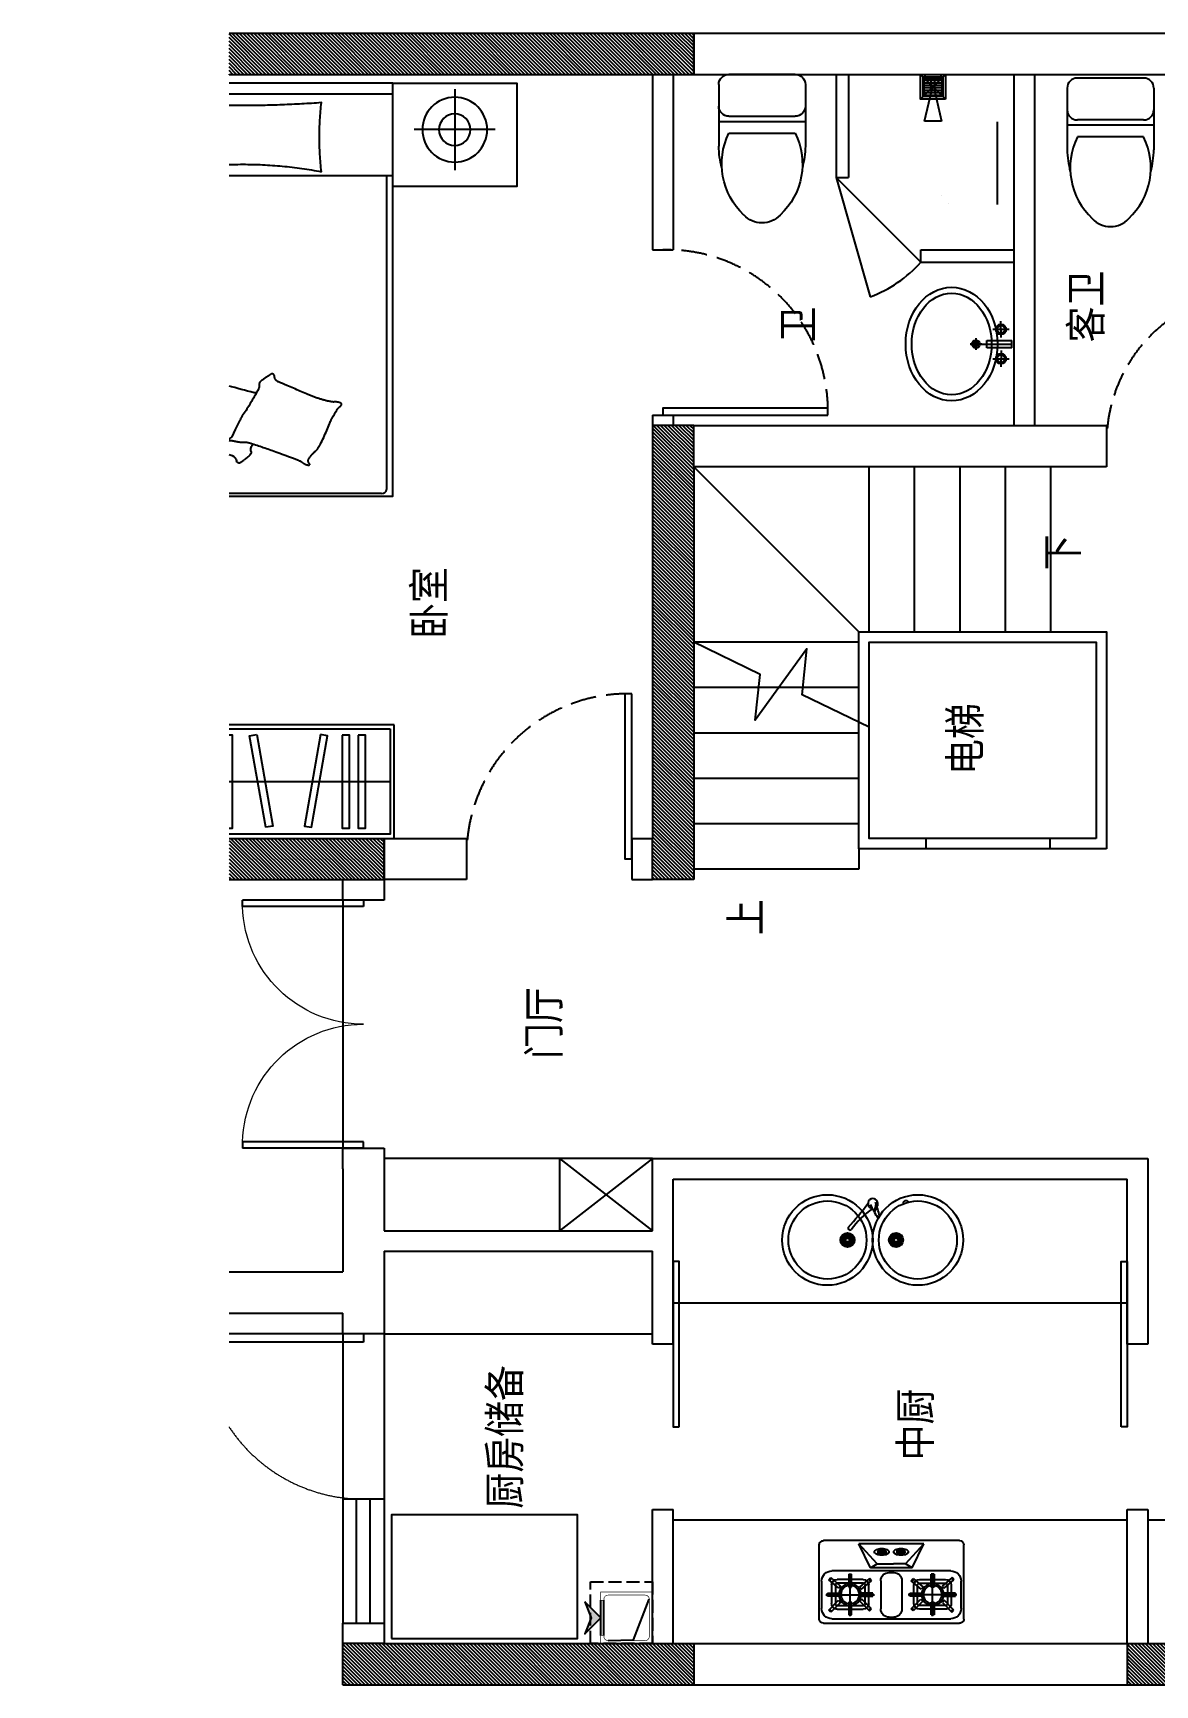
# Model space of a CAD drawing. Extents: x 468514 to 728049, y -74127 to 69080.
# Drawn here: x 506678 to 512112, y 19919 to 27919 of the extents above; entities that cross this region are included whole.
import ezdxf
from ezdxf.xclip import XClip

# ---------------------------------------------------------------- set-up
doc = ezdxf.new("R2010")
doc.units = 0
doc.header["$LTSCALE"] = 500
doc.header["$MEASUREMENT"] = 0
doc.header["$XCLIPFRAME"] = 0
doc.linetypes.add('2016_013_AOR_L23$0$PLAN B3.1$0${ Tapered Dash }', pattern=[10, 4, -1, 1.5, -1, 1.5, -1])
doc.linetypes.add('DASH', pattern=[0.35, 0.25, -0.1])
for name, color, linetype in [('Door 门', 107, 'Continuous'), ('E 立面标注尺寸', 9, 'Continuous'), ('P-Furniture 家具', 153, 'Continuous'), ('P-Make furniture 固定制作', 154, 'Continuous'), ('P-N wall 新建隔墙', 241, 'Continuous'), ('P-O wall 原始墙体', 245, 'Continuous'), ('P-Stair 楼梯（原建筑设备）', 159, 'Continuous'), ('P-Text  平面文字', 9, 'Continuous'), ('P-Ware 洁具', 153, 'Continuous'), ('P-window 窗', 107, 'Continuous')]:
    doc.layers.add(name, color=color, linetype=linetype)
doc.styles.add('PDC DIM', font='PMingLiU-ExtB.ttf', dxfattribs={"width": 0.85})
pattern_1 = [(45, (-208763.564, 5386.939), (-8.8388348, 8.8388348), [])]

# ---------------------------------------------------------------- blocks, each defined once
blk = doc.blocks.new('A$C7BB304D7')
blk.add_hatch(color=256).paths.add_polyline_path([(126.5, 77.4), (203.8, 0.2), (126.3, 31.7), (49.1, 0)])
at = {"linetype": 'DASH', "ltscale": 0.5}
for p, q in [((1.5, 330.2), (1.5, 30.2)), ((301.5, 330.2), (1.5, 330.2)), ((301.5, 30.2), (301.5, 330.2)), ((1.5, 30.2), (301.5, 30.2))]:
    blk.add_line(p, q, dxfattribs=at)
for p, q in [((41.5, 95.2), (211.5, 95.2)), ((41.5, 80.2), (211.5, 80.2))]:
    blk.add_line(p, q)
at = {"const_width": 3}
blk.add_lwpolyline([(1.5, 80.2), (1.5, 330.2), (251.5, 330.2), (251.5, 80.2), (211.5, 80.2), (211.5, 95.2), (216.5, 95.2, 0.414214), (236.5, 115.2), (236.5, 295.2, 0.414214), (216.5, 315.2), (36.5, 315.2, 0.414214), (16.5, 295.2), (16.5, 115.2, 0.414214), (36.5, 95.2), (41.5, 95.2), (41.5, 80.2)], format="xyb", close=True, dxfattribs=at)
blk.add_lwpolyline([(16.5, 115.2), (19.3, 239.2), (216.5, 315.2)])
blk.add_lwpolyline([(203.8, 2.9), (126.3, 34.4), (49.1, 2.7), (126.5, 80.2)], close=True)
blk = doc.blocks.new('$WINLIB2D$00000001')
at = {"color": 0}
for points in [[(-0.5, 0.5), (-0.5, -0.5)], [(-0.5, 0.5), (0.5, 0.5)], [(0.5, -0.5), (0.5, 0.5)], [(0.5, 0.167), (-0.5, 0.167)], [(0.5, -0.167), (-0.5, -0.167)], [(-0.5, -0.5), (0.5, -0.5)]]:
    blk.add_lwpolyline(points, dxfattribs=at)
blk = doc.blocks.new('$DorLib2D$00000002')
for p, q in [((-0.5, 0), (-0.5, 0.4875)), ((-0.475, 0.4875), (-0.5, 0.4875)), ((-0.475, 0), (-0.475, 0.4875)), ((0.475, 0), (0.475, 0.4875)), ((0.475, 0.4875), (0.5, 0.4875)), ((0.5, 0), (0.5, 0.4875)), ((-0.5, 0), (-0.475, 0)), ((0.5, 0), (0.475, 0))]:
    blk.add_line(p, q)
at = {"lineweight": 13}
for centre, start, end in [((-0.4875, 0), 0, 88.53072), ((0.4875, 0), 91.46928, 180)]:
    blk.add_arc(centre, 0.4875, start, end, dxfattribs=at)
blk = doc.blocks.new('A$C6EA43BB4')
for p, q in [((20, 400.1), (680, 400.1)), ((0, 20), (0, 380.1)), ((700, 20), (700, 380.1)), ((680, 0), (20, 0))]:
    blk.add_line(p, q)
at = {"color": 251}
for p, q in [((282, 287.5), (193.7, 385)), ((193.7, 385), (507.9, 385)), ((249.7, 268.7), (193.7, 385)), ((285, 347.4), (285, 341.6)), ((292.2, 354.7), (291.6, 353.8)), ((291.6, 353.8), (318, 353.8)), ((291.6, 353.8), (291.6, 347.4)), ((291.6, 347.4), (318, 347.4)), ((292.2, 354.7), (317.4, 354.7)), ((317.4, 354.7), (318, 353.8)), ((318, 353.8), (318, 347.4)), ((324.6, 347.4), (324.6, 341.6)), ((377.1, 347.4), (377.1, 341.6)), ((384.2, 354.7), (383.6, 353.8)), ((383.6, 353.8), (383.6, 347.4)), ((410, 353.8), (383.6, 353.8)), ((410, 347.4), (383.6, 347.4)), ((409.5, 354.7), (384.2, 354.7)), ((409.5, 354.7), (410, 353.8)), ((410, 353.8), (410, 347.4)), ((416.6, 347.4), (416.6, 341.6)), ((419.6, 287.5), (507.9, 385)), ((451.9, 268.7), (507.9, 385)), ((63, 253.7), (638.6, 253.7)), ((150.9, 34.9), (150.9, 241.6)), ((249.7, 268.7), (282, 287.5)), ((249.7, 268.7), (451.9, 268.7)), ((282, 287.5), (340.8, 287.5)), ((362.2, 245.8), (339.4, 245.8)), ((419.6, 287.5), (340.8, 287.5)), ((451.9, 268.7), (419.6, 287.5)), ((550.7, 34.9), (550.7, 241.6)), ((13, 71.6), (13, 203.7)), ((47.5, 210.1), (57, 220.9)), ((95.7, 170.1), (47.5, 210.1)), ((50.6, 207.6), (60.1, 218.3)), ((57, 220.9), (104.7, 179)), ((61.3, 185), (61.3, 95)), ((79.6, 184.8), (79.6, 94.5)), ((214.3, 212), (88.3, 212)), ((215.3, 193.8), (88.6, 193.8)), ((104.7, 179), (95.7, 170.1)), ((144.2, 237.1), (144.2, 175)), ((144.2, 237.1), (157.6, 237.1)), ((144.2, 232), (157.6, 232)), ((144.2, 175), (157.6, 175)), ((144.2, 175), (157.6, 175)), ((157.6, 175), (157.6, 237.1)), ((244.8, 216), (197.1, 174)), ((197.1, 174), (206.2, 165.1)), ((206.2, 165.1), (254.3, 205.2)), ((224.3, 94.5), (224.3, 184.8)), ((241.3, 95), (241.3, 185)), ((251.2, 202.6), (241.8, 213.4)), ((254.3, 205.2), (244.8, 216)), ((299.4, 205.8), (299.4, 69.5)), ((402.2, 205.8), (402.2, 69.5)), ((447.3, 205.2), (456.8, 216)), ((495.5, 165.1), (447.3, 205.2)), ((450.4, 202.6), (459.8, 213.4)), ((456.8, 216), (504.5, 174)), ((460.4, 95), (460.4, 185)), ((477.4, 94.5), (477.4, 184.8)), ((486.4, 193.8), (613, 193.8)), ((487.4, 212), (613.4, 212)), ((504.5, 174), (495.5, 165.1)), ((544, 175), (544, 237.1)), ((557.4, 237.1), (544, 237.1)), ((557.4, 232), (544, 232)), ((557.4, 175), (544, 175)), ((557.4, 175), (544, 175)), ((557.4, 237.1), (557.4, 175)), ((644.6, 220.9), (596.9, 179)), ((596.9, 179), (606, 170.1)), ((606, 170.1), (654.1, 210.1)), ((622, 184.8), (622, 94.5)), ((640.4, 185), (640.4, 95)), ((651, 207.6), (641.6, 218.3)), ((654.1, 210.1), (644.6, 220.9)), ((688.6, 203.7), (688.6, 71.6)), ((33.2, 138.3), (268.7, 138.3)), ((40.9, 131.7), (40.9, 146.2)), ((40.9, 146.2), (95.6, 146.2)), ((95.6, 131.7), (40.9, 131.7)), ((43.5, 131.7), (43.5, 146.2)), ((47.5, 63.5), (94.3, 111.1)), ((103.8, 100.9), (57.5, 54)), ((88.6, 85.5), (215.3, 85.5)), ((94.3, 111.1), (103.8, 100.9)), ((95.6, 131.7), (95.6, 146.2)), ((95.6, 146.2), (95.6, 132.4)), ((157.6, 102.1), (144.2, 102.1)), ((144.2, 102.1), (144.2, 40.8)), ((157.6, 40.8), (157.6, 102.1)), ((207.6, 116.9), (198, 106.7)), ((198, 106.7), (244.4, 59.8)), ((260.9, 146.2), (206.3, 146.2)), ((206.3, 146.2), (206.3, 132.4)), ((206.3, 131.7), (206.3, 146.2)), ((206.3, 131.7), (260.9, 131.7)), ((254.3, 69.4), (207.6, 116.9)), ((258.4, 131.7), (258.4, 146.2)), ((260.9, 131.7), (260.9, 146.2)), ((668.5, 138.3), (432.9, 138.3)), ((440.7, 131.7), (440.7, 146.2)), ((440.7, 146.2), (495.4, 146.2)), ((495.4, 131.7), (440.7, 131.7)), ((443.3, 131.7), (443.3, 146.2)), ((447.3, 69.4), (494, 116.9)), ((503.6, 106.7), (457.3, 59.8)), ((613, 85.5), (486.4, 85.5)), ((494, 116.9), (503.6, 106.7)), ((495.4, 131.7), (495.4, 146.2)), ((495.4, 146.2), (495.4, 132.4)), ((544, 102.1), (557.4, 102.1)), ((544, 40.8), (544, 102.1)), ((557.4, 102.1), (557.4, 40.8)), ((607.4, 111.1), (597.8, 100.9)), ((597.8, 100.9), (644.2, 54)), ((660.7, 146.2), (606, 146.2)), ((606, 146.2), (606, 132.4)), ((606, 131.7), (606, 146.2)), ((606, 131.7), (660.7, 131.7)), ((654.1, 63.5), (607.4, 111.1)), ((658.1, 131.7), (658.1, 146.2)), ((660.7, 131.7), (660.7, 146.2)), ((57.5, 54), (47.5, 63.5)), ((61.4, 58), (51.6, 67.7)), ((638.6, 21.6), (63, 21.6)), ((88.3, 68), (214.3, 68)), ((144.2, 45.9), (157.6, 45.9)), ((144.2, 40.8), (157.6, 40.8)), ((144.2, 40.8), (157.6, 40.8)), ((240.4, 63.9), (250.2, 73.5)), ((244.4, 59.8), (254.3, 69.4)), ((362.2, 29.5), (339.4, 29.5)), ((457.3, 59.8), (447.3, 69.4)), ((461.2, 63.9), (451.4, 73.5)), ((613.4, 68), (487.4, 68)), ((557.4, 45.9), (544, 45.9)), ((557.4, 40.8), (544, 40.8)), ((557.4, 40.8), (544, 40.8)), ((640.2, 58), (650, 67.7)), ((644.2, 54), (654.1, 63.5))]:
    blk.add_line(p, q, dxfattribs=at)
for centre, radius in [((151, 139), 53.8), ((151, 139), 44.8), ((550.7, 139), 53.8), ((550.7, 139), 44.8)]:
    blk.add_circle(centre, radius, dxfattribs=at)
for centre, start, end in [((20, 380.1), 90.00109, 180), ((680, 380.1), 0, 90.00109), ((20, 20), 180, 270.00036), ((680, 20), 270.00036, 0)]:
    blk.add_arc(centre, 20, start, end)
for centre, radius, start, end in [((277.2, 345.6), 8, 138.04011, 180), ((277.2, 345.6), 8, 180, 221.95989), ((289.9, 334.2), 25.1, 114.73453, 138.04011), ((289.9, 357.1), 25.1, 221.95989, 245.26547), ((298.5, 315.6), 45.6, 100.80328, 114.73453), ((298.5, 375.6), 45.6, 245.26547, 259.19672), ((304.1, 286.1), 75.6, 90, 100.80328), ((304.1, 405.2), 75.6, 259.19672, 270), ((304.1, 286.1), 75.6, 79.19672, 90), ((304.1, 405.2), 75.6, 270, 280.80328), ((309.7, 315.6), 45.6, 65.26547, 79.19672), ((309.7, 375.6), 45.6, 280.80328, 294.73453), ((318.3, 334.2), 25.1, 41.95989, 65.26547), ((318.3, 357.1), 25.1, 294.73453, 318.04011), ((331, 345.6), 8, 0, 41.95989), ((331, 345.6), 8, 318.04011, 0), ((370.6, 345.6), 8, 138.04011, 180), ((370.6, 345.6), 8, 180, 221.95989), ((383.4, 334.2), 25.1, 114.73453, 138.04011), ((383.4, 357.1), 25.1, 221.95989, 245.26547), ((391.9, 315.6), 45.6, 100.80328, 114.73453), ((391.9, 375.6), 45.6, 245.26547, 259.19672), ((397.5, 286.1), 75.6, 90, 100.80328), ((397.5, 405.2), 75.6, 259.19672, 270), ((397.5, 286.1), 75.6, 79.19672, 90), ((397.5, 405.2), 75.6, 270, 280.80328), ((403.2, 315.6), 45.6, 65.26547, 79.19672), ((403.2, 375.6), 45.6, 280.80328, 294.73453), ((411.7, 334.2), 25.1, 41.95989, 65.26547), ((411.7, 357.1), 25.1, 294.73453, 318.04011), ((424.5, 345.6), 8, 0, 41.95989), ((424.5, 345.6), 8, 318.04011, 0), ((63, 203.7), 50, 90, 180), ((339.4, 205.8), 40, 90, 180), ((362.2, 205.8), 40, 0, 90), ((638.6, 203.7), 50, 0, 90), ((88.3, 185), 27, 89.99927, 179.99891), ((88.6, 184.8), 9, 90, 180), ((214.3, 185), 27, 359.99964, 89.99927), ((215.3, 184.8), 9, 0, 90), ((487.4, 185), 27, 90.00073, 180.00036), ((486.4, 184.8), 9, 90, 180), ((613, 184.8), 9, 0, 90), ((613.4, 185), 27, 0.00109, 90.00073), ((88.3, 95), 27, 179.99891, 270), ((88.6, 94.5), 9, 180, 270), ((214.3, 95), 27, 270, 359.99964), ((215.3, 94.5), 9, 270, 0), ((487.4, 95), 27, 180.00036, 270), ((486.4, 94.5), 9, 180, 270), ((613, 94.5), 9, 270, 0), ((613.4, 95), 27, 270, 0.00109), ((63, 71.6), 50, 180, 270), ((339.4, 69.5), 40, 180, 270), ((362.2, 69.5), 40, 270, 0), ((638.6, 71.6), 50, 270, 0)]:
    blk.add_arc(centre, radius, start, end, dxfattribs=at)
at = {"color": 251, "extrusion": (0, 0, -1)}
for centre, start_param, end_param in [((304.8, 347.4), 2.303424, 7.121354), ((304.8, 341.6), 3.141593, 6.283185)]:
    blk.add_ellipse(centre, major_axis=(-19.8, 0), ratio=0.284502, start_param=start_param, end_param=end_param, dxfattribs=at)
at = {"color": 251}
for centre, start_param, end_param in [((396.8, 347.4), 2.303424, 7.121354), ((396.8, 341.6), 3.141593, 6.283185)]:
    blk.add_ellipse(centre, major_axis=(19.8, 0), ratio=0.284502, start_param=start_param, end_param=end_param, dxfattribs=at)
blk = doc.blocks.new('chuangf')
at = {"layer": 'P-Furniture 家具', "color": 8}
for p, q in [((1375.4, 322.4), (1375.4, -70.4)), ((3141.3, -1616.8), (3141.3, 298.6)), ((1179, 126), (1571.7, 126)), ((2699.6, -95.3), (1675.4, -95.3)), ((1706.4, -95.3), (1706.4, -1616.8)), ((1730.4, -1636.8), (3117.3, -1636.8))]:
    blk.add_line(p, q, dxfattribs=at)
at = {"layer": 'P-Furniture 家具'}
blk.add_line((1675.4, 298.6), (3175.4, 298.6), dxfattribs=at)
for points in [[(1675.4, 351), (1075.4, 351), (1075.4, -149), (1675.4, -149)], [(3175.4, 351), (3175.4, -1649), (1675.4, -1649), (1675.4, 351)]]:
    blk.add_lwpolyline(points, close=True, dxfattribs=at)
at = {"layer": 'P-Furniture 家具', "color": 8}
for points in [[(2021.3, -77.5, 0.058596), (2021.3, 256.7, 0.037148), (2781.7, 256.7, 0.052163), (2781.7, -77.5, 0.093766)], [(1947.1, -1232.4, 0.101392), (1929.2, -1213.3, -0.223768), (1923.5, -1202.9, -0.25558), (1926.2, -1199, -0.081563), (1940.8, -1194, -0.071805), (1957.2, -1192.8, 0.069985), (1974, -1191.7, 0.03546), (2030, -1177.7, 0.029432), (2094.3, -1153.7, 0.001554), (2125.1, -1140.2, -0.00152), (2156.7, -1126.5, -0.004735), (2189.3, -1112.6, 0.00382), (2229.9, -1095.5, 0.296001), (2248.5, -1068.4, -0.649774), (2268.3, -1059.9, -0.02319), (2273, -1063.3, 0.0288), (2276.7, -1066, 0.005727), (2283.5, -1070.2, -0.004358), (2292.3, -1075.7, -0.027528), (2309.8, -1088.1, -0.046214), (2318.9, -1096.7, -0.194121), (2322.8, -1109.9, 0.133719), (2325.7, -1129, 0.011505), (2343.5, -1162.8, 0.008882), (2368.8, -1205.9, 0.012426), (2404.5, -1260.6, -0.033612), (2416.6, -1281.3), (2438.7, -1326.3), (2455.8, -1361.1, 0.224341), (2469.7, -1371.7, -0.722772), (2469.9, -1378.8, -0.103513), (2466.3, -1379.2, 0.053465), (2459.4, -1379.4, 0.030109), (2437.2, -1383.1, -0.031436), (2416, -1386.7, -0.05324), (2401.5, -1387, 0.05518), (2387.5, -1387.4, 0.056271), (2363.2, -1392.6, 0.0108), (2242.5, -1433.8, 0.00456), (2161, -1464, 0.01125), (2128.4, -1477.1, 0.069394), (2111.2, -1487.2, -0.079756), (2096, -1495.7, -0.106399), (2082.1, -1498.2, -0.328642), (2078.1, -1495.8, -0.299547), (2079.9, -1490.4, 0.189917), (2084.5, -1483.1, 0.033518), (2084.8, -1474.8, 0.075627), (2084, -1471.2, 0.053489), (2080.6, -1465.1, 0.017838), (2067.4, -1448.3, 0.038394), (2049.2, -1430, -0.059529), (2038, -1417.8, -0.035943), (2026, -1397.6, -0.011245), (1995, -1330.2, -0.006203), (1982.3, -1299.3, 0.010783), (1974.8, -1281.6, 0.019485), (1969.5, -1271.2, 0.005062)]]:
    blk.add_lwpolyline(points, format="xyb", close=True, dxfattribs=at)
for radius in [157, 76.4]:
    blk.add_circle((1375.4, 126), radius, dxfattribs=at)
for centre, radius, start, end in [((1783.8, -1542.4), 1712.5, 38.28696, 57.67208), ((2499.1, -940.3), 868.5, 42.31328, 76.65159), ((3166.8, -421.9), 71, 111.06587, 236.83428)]:
    blk.add_arc(centre, radius, start, end, dxfattribs=at)
for centre, major_axis, ratio, start_param, end_param in [((1484.8, 1263.1), (-3019.2, 0), 0.833333, 1.860669, 1.903868), ((873, 2736.7), (-4890.5, 0), 0.833333, 1.903868, 1.922108), ((2279.4, -461), (803.6, 0), 0.833333, -1.219485, -1.174486), ((2560.3, -1020.3), (-76, 0), 0.833333, 1.967107, 2.244238), ((2643.7, -1107.4), (-57.7, 0), 0.833333, -1.215705, -0.897354), ((2635.4, -1088.7), (33.8, 0), 0.833333, 1.501884, 1.925887), ((2647.5, -1084.4), (-14.7, 0), 0.833333, -0.047623, 0.25431), ((2706.8, -1086.7), (-74, 0), 0.833333, -0.181643, -0.047623), ((2669.9, -1079.5), (-37.8, 0), 0.833333, 0.25431, 0.468061), ((2647.4, -1077.6), (13.6, 0), 0.833333, 2.209223, 2.959949), ((2937.7, -966.7), (337.9, 0), 0.833333, 3.609654, 3.680998), ((2637.4, -1064.2), (4.26, 0), 0.833333, 0.231794, 1.501884), ((2635.7, -1064.5), (6.04, 0), 0.833333, -0.932369, 0.231794), ((2807.6, -1031.6), (186.2, 0), 0.833333, 3.680998, 3.834497), ((2315.8, -1058.6), (-111.9, 0), 0.833333, 1.758186, 1.860669), ((2604.5, -1172.2), (77.8, 0), 0.833333, 0.455068, 0.692904), ((2504.9, -1212.8), (188.7, 0), 0.833333, 0.31136, 0.455068), ((854, -1655.5), (-1922.9, 0), 0.833333, 3.407974, 3.452952), ((1182.7, -1580.8), (1582.2, 0), 0.833333, 0.241571, 0.266382), ((5118.3, -538.7), (-2407.5, -701), 0.471108, 0.022718, 0.08572), ((2815.2, -1311.7), (-72.5, 0), 0.833333, 0.382878, 0.787064), ((2752.7, -1364), (-16.1, 0), 0.833333, 3.048091, 3.928657), ((1443.1, -1662.1), (-965.2, 0), 0.833333, 3.456107, 3.479223), ((2383.2, -1436.4), (-21.7, 0), 0.833333, -0.217207, 0.549738), ((2319.1, -1424.6), (44, 0), 0.833333, -0.217207, 0.314514), ((3610.1, -3735.3), (-2973.3, 0), 0.833333, -1.186496, -1.171214), ((1769.7, 57.1), (-1935.6, 0), 0.833333, 1.955096, 1.974037), ((230.6, 3063.4), (-5857.8, 0), 0.833333, 1.974037, 1.980117), ((4792.6, -5699.7), (-5604.8, 0), 0.833333, -1.167692, -1.161476), ((2828.8, -1862.3), (598.7, 0), 0.833333, 1.856206, 1.973901), ((2776.4, -1713.6), (412.8, 0), 0.833333, 1.714425, 1.856206), ((2726, -1423.1), (-60.5, 0), 0.833333, 4.576533, 4.856018), ((2742, -1325.7), (-57.5, 0), 0.833333, 1.43494, 1.721669), ((2743.3, -1332.8), (48.9, 0), 0.833333, -1.419924, -1.094394), ((2763.1, -1364.8), (-5.57, 0), 0.833333, 2.047199, 3.048091), ((2428.1, -1413.5), (74.3, 0), 0.833333, 3.691331, 3.876056), ((2528, -1338.3), (-208.9, 0), 0.833333, 0.734464, 0.844548), ((2810.3, -1073.4), (634.1, 0), 0.833333, 3.98614, 4.003573), ((2158.6, -1706.8), (-367.2, 0), 0.833333, 3.980666, 4.003573), ((2374.9, -1506.1), (43.4, 0), 0.833333, 0.723905, 0.839074), ((2457.6, -1445.2), (66.9, 0), 0.833333, 3.865498, 3.958241), ((2420.1, -1478.4), (12.2, 0), 0.833333, 3.958241, 6.263107), ((2466.8, -1479.2), (34.4, 0), 0.833333, 1.970378, 3.121515)]:
    blk.add_ellipse(centre, major_axis=major_axis, ratio=ratio, start_param=start_param, end_param=end_param, dxfattribs=at)
at = {"layer": 'P-Furniture 家具', "color": 8, "extrusion": (0, 0, -1)}
for centre, start_param, end_param in [((1730.4, -1616.8), -1.570796, 0), ((3117.3, -1616.8), 3.141593, 4.712389)]:
    blk.add_ellipse(centre, major_axis=(-24, 0), ratio=0.833333, start_param=start_param, end_param=end_param, dxfattribs=at)
blk = doc.blocks.new('A$C437E590E')
at = {"color": 8, "linetype": 'ByBlock'}
for p, q in [((202.4, 421.9), (202.4, 501.2)), ((274.8, 313.2), (274.7, 509.9)), ((347.1, 421.9), (347.1, 501.2)), ((243.4, 461.6), (164, 461.5)), ((306.1, 461.6), (385.5, 461.5)), ((246.9, 339.9), (303.1, 339.9)), ((275, 368.1), (275, 311.8))]:
    blk.add_line(p, q, dxfattribs=at)
at = {"linetype": 'ByBlock'}
for p, q in [((256.9, 392.6), (256.9, 514.1)), ((292.6, 514.1), (256.9, 514.1)), ((292.6, 514.1), (292.6, 392.6)), ((292.6, 392.6), (256.9, 392.6))]:
    blk.add_line(p, q, dxfattribs=at)
for centre, radius in [((203.7, 461.5), 25), ((345.8, 461.5), 25), ((203.7, 461.5), 17.9), ((345.8, 461.5), 17.9)]:
    blk.add_circle(centre, radius, dxfattribs=at)
at = {"color": 8, "linetype": 'ByBlock'}
for radius in [19.5, 11.9]:
    blk.add_circle((275, 339.9), radius, dxfattribs=at)
at = {"linetype": 'ByBlock'}
blk.add_ellipse((275, 222.4), major_axis=(-275, 0), ratio=0.809091, dxfattribs=at)
at = {"color": 8, "linetype": 'ByBlock'}
blk.add_ellipse((275, 222.4), major_axis=(-246, 0), ratio=0.786583, dxfattribs=at)
blk = doc.blocks.new('asdfsdafa3')
for p, q in [((201553.7, -49577.2), (201553.7, -49256.2)), ((201603.3, -49206.7), (201707.3, -49206.7)), ((201707.3, -49206.7), (201901.1, -49206.7)), ((201756.8, -49256.2), (201756.8, -49577.2)), ((201781.6, -49206.7), (201781.6, -49626.7)), ((201839, -49256.2), (201839, -49577.2)), ((201603.3, -49626.7), (201707.3, -49626.7)), ((201707.3, -49626.7), (201901.1, -49626.7))]:
    blk.add_line(p, q)
for centre, radius, start, end in [((201603.3, -49256.2), 49.5, 90, 180), ((201707.3, -49256.2), 49.5, 0, 90), ((201988.1, -49558.2), 336.8, 42.83063, 116.27775), ((201885.5, -49706.4), 499.9, 75.87951, 88.2029), ((202157.1, -49415.6), 116.3, 359.45023, 47.91264), ((202157.1, -49417.8), 116.3, 312.08736, 0.54977), ((201988.1, -49275.2), 336.8, 243.72225, 317.16937), ((201603.3, -49577.2), 49.5, 180, 270), ((201707.3, -49577.2), 49.5, 270, 0), ((201885.5, -49127.1), 499.9, 271.7971, 284.12049)]:
    blk.add_arc(centre, radius, start, end)
blk = doc.blocks.new('fffg')
blk.add_lwpolyline([(143.1, 669.9), (109, 669.9), (109, -130.1), (143.1, -130.1)], close=True)
at = {"color": 8, "linetype": 'DASH'}
blk.add_arc((123.2, -110.2), 780.4, 88.54208, 181.45792, dxfattribs=at)
blk = doc.blocks.new('A$C17F62748')
at = {"linetype": 'ByBlock'}
for p, q in [((60, 49.6), (19, 226.7)), ((19, 226.7), (101, 226.7)), ((101, 226.7), (60, 49.6)), ((120, 0), (0, 120)), ((0, 0), (120, 120)), ((18, 102), (102, 102)), ((18, 90), (102, 90)), ((18, 78), (102, 78)), ((18, 66), (102, 66)), ((18, 54), (102, 54)), ((18, 42), (102, 42)), ((18, 30), (102, 30)), ((99.4, 27.6), (20.6, 27.6)), ((20.6, 27.6), (20.6, 0)), ((51.2, 58.9), (51.2, 27.6)), ((68.8, 58.9), (68.8, 27.6)), ((99.4, 0), (99.4, 27.6))]:
    blk.add_line(p, q, dxfattribs=at)
for points in [[(0, 120), (120, 120), (120, 0), (0, 0)], [(12, 108), (108, 108), (108, 12), (12, 12)], [(18, 102), (102, 102), (102, 18), (18, 18)]]:
    blk.add_lwpolyline(points, close=True, dxfattribs=at)
blk = doc.blocks.new('$DorLib2D$00000001')
for p, q in [((0.45, 0.975), (0.5, 0.975)), ((0.45, 0), (0.45, 0.975)), ((0.5, 0), (0.5, 0.975)), ((0.5, 0), (0.45, 0))]:
    blk.add_line(p, q)
at = {"lineweight": 13}
blk.add_arc((0.475, 0), 0.975, 91.4693, 180, dxfattribs=at)
blk = doc.blocks.new('A$C0AB02AF0')
at = {"layer": 'P-O wall 原始墙体'}
h = blk.add_hatch(dxfattribs=at)
h.set_pattern_fill('ANSI31', color=256, scale=100, style=0)
h.set_pattern_definition(pattern_1)
h.paths.add_polyline_path([(6252.1, 11766.5), (6252.1, 11896.3), (6652.1, 11896.3), (6652.1, 12096.3), (6052.1, 12096.3), (6052.1, 10596.3), (6052.1, 10396.3), (6252.1, 10396.3)])
h = blk.add_hatch(dxfattribs=at)
h.set_pattern_fill('ANSI31', color=256, scale=100, style=0)
h.set_pattern_definition(pattern_1)
h.paths.add_polyline_path([(10152.1, 12096.3), (9952.1, 12096.3), (9952.1, 11896.3), (9952.1, 9096.3), (9952.1, 8896.3), (10152.1, 8896.3)])
h = blk.add_hatch(dxfattribs=at)
h.set_pattern_fill('ANSI31', color=256, scale=100, style=0)
h.set_pattern_definition(pattern_1)
h.paths.add_polyline_path([(2352.1, 10396.3), (2352.1, 10596.3), (2152.1, 10596.3), (2152.1, 8896.3), (2352.1, 8896.3)])
h = blk.add_hatch(dxfattribs=at)
h.set_pattern_fill('ANSI31', color=256, scale=100, style=0)
h.set_pattern_definition(pattern_1)
h.paths.add_polyline_path([(8252.1, 9096.3), (8152.1, 9096.3), (6252.1, 9096.3), (6152.1, 9096.3), (6052.1, 9096.3), (6052.1, 8896.3), (8052.1, 8896.3), (8252.1, 8896.3)])
h = blk.add_hatch(dxfattribs=at)
h.set_pattern_fill('ANSI31', color=256, scale=100, style=0)
h.set_pattern_definition(pattern_1)
h.paths.add_polyline_path([(2152.1, 5896.3), (2352.1, 5896.3), (2352.1, 6796.3), (2152.1, 6796.3)])
at = {"layer": 'Door 门'}
for p, q in [((3852.1, 10596.3), (3052.1, 10596.3)), ((5952.1, 10596.3), (4752.1, 10596.3)), ((3852.1, 10396.3), (3052.1, 10396.3))]:
    blk.add_line(p, q, dxfattribs=at)
for points in [[(3402.1, 8966.3), (4202.1, 8966.3), (4202.1, 8996.3), (3402.1, 8996.3)], [(3402.1, 6826.3), (4202.1, 6826.3), (4202.1, 6796.3), (3402.1, 6796.3)]]:
    blk.add_lwpolyline(points, close=True, dxfattribs=at)
at = {"layer": 'P-Furniture 家具', "linetype": 'ByBlock'}
for p, q in [((3852.1, 10396.3), (3852.1, 9096.3)), ((4702.1, 9096.3), (4702.1, 10396.3)), ((4702.1, 9546.3), (4352.1, 9546.3)), ((4702.1, 9546.3), (4352.1, 9096.3)), ((4702.1, 9096.3), (4352.1, 9546.3)), ((2952.1, 8996.3), (2952.1, 6796.3)), ((4002.1, 8996.3), (4002.1, 6796.3)), ((9452.1, 8206.3), (8874.8, 8040.9)), ((9042.1, 7796.3), (9452.1, 8206.3)), ((9952.1, 8206.3), (9452.1, 8206.3)), ((9452.1, 8206.3), (9452.1, 8146.3)), ((9952.1, 8146.3), (9452.1, 8146.3)), ((9042.1, 7796.3), (9042.1, 7346.3)), ((9042.1, 7796.3), (9102.1, 7796.3)), ((9102.1, 7796.3), (9102.1, 7346.3)), ((2952.1, 6696.3), (2952.1, 2396.3))]:
    blk.add_line(p, q, dxfattribs=at)
at = {"layer": 'P-Furniture 家具'}
for p, q in [((4297.9, 8154.2), (4278.9, 8160.4)), ((4299.3, 8156.9), (4283.1, 8168.6)), ((4301.4, 8159), (4289.6, 8175.1)), ((4304, 8160.3), (4297.8, 8179.3)), ((4306.9, 8160.8), (4306.9, 8180.8)), ((4309.8, 8160.3), (4316, 8179.3)), ((4312.5, 8159), (4324.2, 8175.1)), ((4314.6, 8156.9), (4330.8, 8168.6)), ((4315.9, 8154.2), (4334.9, 8160.4)), ((4297.5, 8151.3), (4277.5, 8151.3)), ((4297.9, 8148.4), (4278.9, 8142.2)), ((4299.3, 8145.8), (4283.1, 8134)), ((4301.4, 8143.7), (4289.6, 8127.5)), ((4304, 8142.3), (4297.8, 8123.3)), ((4306.9, 8141.9), (4306.9, 8121.9)), ((4309.8, 8142.3), (4316, 8123.3)), ((4312.5, 8143.7), (4324.2, 8127.5)), ((4314.6, 8145.8), (4330.8, 8134)), ((4315.9, 8148.4), (4334.9, 8142.2)), ((4316.4, 8151.3), (4336.4, 8151.3)), ((4297.9, 7919), (4278.9, 7925.2)), ((4299.3, 7921.7), (4283.1, 7933.4)), ((4301.4, 7923.8), (4289.6, 7939.9)), ((4304, 7925.1), (4297.8, 7944.1)), ((4306.9, 7925.6), (4306.9, 7945.6)), ((4309.8, 7925.1), (4316, 7944.1)), ((4312.5, 7923.8), (4324.2, 7939.9)), ((4314.6, 7921.7), (4330.8, 7933.4)), ((4315.9, 7919), (4334.9, 7925.2)), ((4297.5, 7916.1), (4277.5, 7916.1)), ((4297.9, 7913.2), (4278.9, 7907)), ((4299.3, 7910.5), (4283.1, 7898.8)), ((4301.4, 7908.5), (4289.6, 7892.3)), ((4304, 7907.1), (4297.8, 7888.1)), ((4306.9, 7906.6), (4306.9, 7886.6)), ((4309.8, 7907.1), (4316, 7888.1)), ((4312.5, 7908.5), (4324.2, 7892.3)), ((4314.6, 7910.5), (4330.8, 7898.8)), ((4315.9, 7913.2), (4334.9, 7907)), ((4316.4, 7916.1), (4336.4, 7916.1))]:
    blk.add_line(p, q, dxfattribs=at)
at = {"layer": 'P-Furniture 家具', "color": 8, "linetype": '2016_013_AOR_L23$0$PLAN B3.1$0${ Tapered Dash }'}
blk.add_line((9721.8, 7426.3), (9321.8, 7426.3), dxfattribs=at)
at = {"layer": 'P-Furniture 家具', "linetype": 'ByBlock'}
blk.add_lwpolyline([(2376.6, 10359.5), (2376.6, 9459.5), (2976.6, 9459.5), (2976.6, 10359.5)], close=True, dxfattribs=at)
at = {"layer": 'P-Furniture 家具', "color": 8, "linetype": '2016_013_AOR_L23$0$PLAN B3.1$0${ Tapered Dash }', "const_width": 0.03}
blk.add_lwpolyline([(9321.8, 7346.3), (9721.8, 7346.3), (9721.8, 7646.3, 0.414214), (9671.8, 7696.3), (9371.8, 7696.3, 0.414214), (9321.8, 7646.3)], format="xyb", close=True, dxfattribs=at)
at = {"layer": 'P-Furniture 家具'}
for centre, radius in [((4306.9, 8248.6), 219.2), ((4306.9, 8248.6), 189.2), ((4306.9, 8151.3), 34.5), ((4306.9, 8151.3), 29.5), ((4306.9, 8151.3), 9.46), ((4306.9, 7810.3), 219.2), ((4306.9, 7810.3), 189.2), ((4306.9, 7916.1), 34.5), ((4306.9, 7916.1), 29.5), ((4306.9, 7916.1), 9.46)]:
    blk.add_circle(centre, radius, dxfattribs=at)
for centre, radius, start, end in [((4365.3, 8139.1), 10.1, 73.65875, 209.57879), ((4063.3, 7737.2), 493.5, 36.52232, 53.54452), ((5062.1, 8871.4), 1001.9, 226.16444, 234.87883), ((4421.7, 8000.8), 5.72, 127.89533, 277.35045), ((4635.3, 7704.1), 371.3, 114.85966, 125.79078), ((4265.7, 8624), 648.1, 283.99038, 290.23193), ((4425.2, 7954.6), 61.8, 82.26104, 90), ((4471.6, 8069.4), 58.2, 237.69304, 275.79763), ((4482.1, 8070.8), 57.6, 233.42782, 270.53804), ((4483.6, 8028), 24, 232.90706, 173.41378), ((4483.6, 7868.6), 13.7, 292.18989, 108.71022)]:
    blk.add_arc(centre, radius, start, end, dxfattribs=at)
at = {"layer": 'P-Furniture 家具', "linetype": 'ByBlock'}
blk.add_arc((9452.1, 8256.3), 616.2, 200.45704, 228.28924, dxfattribs=at)
at = {"layer": 'P-Make furniture 固定制作', "color": 8}
blk.add_line((6527.1, 11876.3), (6527.1, 10366.3), dxfattribs=at)
at = {"layer": 'P-Make furniture 固定制作'}
for p, q in [((6802.1, 10346.3), (6802.1, 11896.3)), ((6252.1, 10346.3), (6802.1, 10346.3))]:
    blk.add_line(p, q, dxfattribs=at)
at = {"layer": 'P-Make furniture 固定制作', "color": 8}
for points in [[(6782.1, 10366.3), (6272.1, 10366.3), (6272.1, 11876.3), (6782.1, 11876.3)], [(6752.1, 11164.5), (6302.1, 11164.5), (6302.1, 11129.5), (6752.1, 11129.5)], [(6754.7, 11013), (6311.6, 10934.8), (6305.5, 10969.3), (6748.7, 11047.4)], [(6754.7, 10703.7), (6311.6, 10781.9), (6305.5, 10747.4), (6748.7, 10669.3)], [(6752.1, 10598.6), (6302.1, 10598.6), (6302.1, 10563.6), (6752.1, 10563.6)], [(6752.1, 10520.7), (6302.1, 10520.7), (6302.1, 10485.7), (6752.1, 10485.7)]]:
    blk.add_lwpolyline(points, close=True, dxfattribs=at)
at = {"layer": 'P-N wall 新建隔墙'}
for p, q in [((4252.1, 10396.3), (4252.1, 9096.3)), ((4352.1, 10396.3), (4352.1, 9096.3)), ((6252.1, 9196.3), (6052.1, 9196.3)), ((6052.1, 9196.3), (6052.1, 9096.3)), ((6252.1, 9196.3), (6252.1, 9096.3)), ((2352.1, 9096.3), (3002.1, 9096.3)), ((3002.1, 9096.3), (3002.1, 8996.3)), ((3802.1, 9096.3), (4252.1, 9096.3)), ((3802.1, 8996.3), (3802.1, 9096.3)), ((4352.1, 9096.3), (4702.1, 9096.3)), ((4702.1, 9096.3), (4702.1, 6696.3)), ((8302.1, 9096.3), (8252.1, 9096.3)), ((8302.1, 9096.3), (8302.1, 8996.3)), ((9102.1, 9096.3), (9102.1, 8996.3)), ((9952.1, 9096.3), (9102.1, 9096.3)), ((2352.1, 8996.3), (3002.1, 8996.3)), ((3802.1, 8996.3), (4602.1, 8996.3)), ((4602.1, 8996.3), (4602.1, 6796.3)), ((8302.1, 8996.3), (8252.1, 8996.3)), ((9952.1, 8996.3), (9102.1, 8996.3)), ((9952.1, 7346.3), (8252.1, 7346.3)), ((9952.1, 7246.3), (8252.1, 7246.3)), ((2352.1, 6796.3), (3002.1, 6796.3)), ((3002.1, 6796.3), (3002.1, 6696.3)), ((3802.1, 6696.3), (3802.1, 6796.3)), ((3802.1, 6796.3), (4602.1, 6796.3)), ((3002.1, 6696.3), (2352.1, 6696.3)), ((4702.1, 6696.3), (3802.1, 6696.3))]:
    blk.add_line(p, q, dxfattribs=at)
at = {"layer": 'P-O wall 原始墙体'}
for p, q in [((3952.1, 12096.3), (3952.1, 10596.3)), ((6052.1, 12096.3), (6052.1, 10596.3)), ((10152.1, 12096.3), (10152.1, 8896.3)), ((4152.1, 11896.3), (4152.1, 10596.3)), ((6252.1, 11896.3), (6252.1, 10396.3)), ((9952.1, 11896.3), (9952.1, 9096.3)), ((2152.1, 10596.3), (2152.1, 8096.3)), ((2152.1, 10596.3), (2452.1, 10596.3)), ((2352.1, 10396.3), (2352.1, 10596.3)), ((2452.1, 10596.3), (2452.1, 10396.3)), ((3852.1, 10396.3), (3852.1, 10596.3)), ((3852.1, 10596.3), (3952.1, 10596.3)), ((4652.1, 10596.3), (4152.1, 10596.3)), ((4652.1, 10596.3), (4752.1, 10596.3)), ((4752.1, 10596.3), (4752.1, 10396.3)), ((5952.1, 10396.3), (5952.1, 10596.3)), ((5952.1, 10596.3), (6052.1, 10596.3)), ((6052.1, 10596.3), (6052.1, 10396.3)), ((2352.1, 10396.3), (2352.1, 8896.3)), ((2452.1, 10396.3), (2352.1, 10396.3)), ((4252.1, 10396.3), (3852.1, 10396.3)), ((4752.1, 10396.3), (4352.1, 10396.3)), ((6252.1, 10396.3), (5952.1, 10396.3)), ((6052.1, 9996.3), (6052.1, 10396.3)), ((6052.1, 10396.3), (6252.1, 10396.3)), ((6252.1, 10396.3), (6252.1, 9996.3)), ((6252.1, 9996.3), (6052.1, 9996.3)), ((6052.1, 8896.3), (6052.1, 9096.3)), ((6052.1, 9096.3), (6252.1, 9096.3)), ((8252.1, 9096.3), (6252.1, 9096.3)), ((8252.1, 8896.3), (8252.1, 9096.3)), ((9952.1, 9096.3), (9952.1, 8896.3)), ((2352.1, 8896.3), (2152.1, 8896.3)), ((2352.1, 8896.3), (2352.1, 3096.3)), ((8052.1, 8896.3), (6052.1, 8896.3)), ((8052.1, 6896.3), (8052.1, 8896.3)), ((8052.1, 8896.3), (8252.1, 8896.3)), ((8252.1, 8896.3), (8252.1, 6896.3)), ((9952.1, 8896.3), (9952.1, 6496.3)), ((9952.1, 8896.3), (10152.1, 8896.3)), ((10152.1, 8896.3), (9952.1, 8896.3)), ((10152.1, 8896.3), (10152.1, 6396.3)), ((2152.1, 8096.3), (2152.1, 3096.3)), ((8252.1, 6896.3), (8052.1, 6896.3)), ((2352.1, 6796.3), (2152.1, 6796.3))]:
    blk.add_line(p, q, dxfattribs=at)
at = {"layer": 'P-Stair 楼梯（原建筑设备）'}
for p, q in [((6102.1, 8096.3), (6102.1, 8896.3)), ((6322.1, 8096.3), (6322.1, 8896.3)), ((6542.1, 8096.3), (6542.1, 8896.3)), ((6762.1, 8096.3), (6762.1, 8896.3)), ((6982.1, 8096.3), (6982.1, 8896.3)), ((7202.1, 8096.3), (7202.1, 8896.3)), ((7252.1, 8096.3), (8052.1, 8896.3)), ((6202.1, 8096.3), (6102.1, 8096.3)), ((7252.1, 8046.3), (8052.1, 8046.3)), ((6252.1, 7771.3), (6202.1, 7771.3)), ((7252.1, 7826.3), (8052.1, 7826.3)), ((7252.1, 7606.3), (8052.1, 7606.3)), ((7252.1, 7386.3), (8052.1, 7386.3)), ((6252.1, 7171.3), (6202.1, 7171.3)), ((7252.1, 7166.3), (8052.1, 7166.3))]:
    blk.add_line(p, q, dxfattribs=at)
blk.add_lwpolyline([(6790.2, 8046.3), (6947.7, 8371.5), (7170, 8348.7), (6824.4, 8598.5), (7045.9, 8573.9), (7203.4, 8899.1)], dxfattribs=at)
for points in [[(6102.1, 8471.3, 0, 0, 0), (6567.3, 8471.3, 80, 0, 0), (6867.3, 8471.3, 0, 0, 0)], [(7627.1, 7166.3, 0, 0, 0), (7627.1, 7166.3, 0, 0, 0), (7627.1, 8471.3, 0, 0, 0), (7337.3, 8471.3, 80, 0, 0), (7037.3, 8471.3, 0, 0, 0)]]:
    blk.add_lwpolyline(points, format="xyseb", dxfattribs=at)
for points in [[(6202.1, 6896.3), (6202.1, 8096.3), (7252.1, 8096.3), (7252.1, 6896.3)], [(6252.1, 6946.3), (6252.1, 8046.3), (7202.1, 8046.3), (7202.1, 6946.3), (6252.1, 6946.3)]]:
    blk.add_lwpolyline(points, close=True, dxfattribs=at)
at = {"layer": 'Door 门', "xscale": 800, "yscale": 800, "zscale": -800}
blk.add_blockref('$DorLib2D$00000001', (3452.1, 10496.3), dxfattribs=at)
at = {"layer": 'Door 门', "extrusion": (0, 0, -1), "xscale": 1200, "yscale": 1200, "zscale": -1200}
blk.add_blockref('$DorLib2D$00000002', (-5352.1, 10496.3), dxfattribs=at)
at = {"layer": 'Door 门'}
for p, rotation in [((6282.2, 9339.4), 270), ((8445.2, 8916.2), 180)]:
    blk.add_blockref('fffg', p, dxfattribs=dict(at, rotation=rotation))
at = {"layer": 'Door 门', "xscale": 0.9375, "yscale": 0.9375, "zscale": 0.9375, "rotation": 269.9999999999999}
blk.add_blockref('fffg', (8274.1, 6280.4), dxfattribs=at)
at = {"layer": 'P-Furniture 家具', "xscale": -1}
for name, p, rotation in [('chuangf', (9558.2, 8678.2), 270.0000000000104), ('A$C6EA43BB4', (2450.9, 7588.1), 270)]:
    blk.add_blockref(name, p, dxfattribs=dict(at, rotation=rotation))
at = {"layer": 'P-Furniture 家具', "linetype": 'ByBlock', "xscale": -1}
blk.add_blockref('asdfsdafa3', (211505.8, 57981.9), dxfattribs=at)
at = {"layer": 'P-Furniture 家具', "linetype": 'ByBlock', "rotation": 180.0000000032198}
blk.add_blockref('asdfsdafa3', (211488.1, -42539.3), dxfattribs=at)
at = {"layer": 'P-N wall 新建隔墙', "extrusion": (0, 0, -1), "zscale": -1, "rotation": 180}
blk.add_blockref('A$C7BB304D7', (-2350.6, 9426.5), dxfattribs=at)
at = {"layer": 'P-Ware 洁具', "color": 1, "linetype": 'ByBlock', "rotation": 179.9999999999999}
blk.add_blockref('A$C437E590E', (8920.8, 7869.4), dxfattribs=at)
at = {"layer": 'P-Ware 洁具', "linetype": 'ByBlock', "rotation": 90.00000000000001}
blk.add_blockref('A$C17F62748', (9952.1, 7677.2), dxfattribs=at)
at = {"layer": 'P-window 窗', "xscale": 600, "yscale": 200, "zscale": 600, "rotation": 180}
blk.add_blockref('$WINLIB2D$00000001', (2752.1, 10496.3), dxfattribs=at)
at = {"layer": 'P-Text  平面文字', "char_height": 150, "attachment_point": 1, "style": 'PDC DIM'}
for s, insert in [('{\\fPMingLiU|b0|i0|c136|p18;卧室}', (7217.9, 10253.2)), ('厨房储备', (3005.6, 9887.5)), ('卫', (8654.2, 8466.9)), ('中厨', (3239.7, 7897.9)), ('客卫', (8654.2, 7071.7))]:
    blk.add_mtext_dynamic_manual_height_columns(s, width=893.426, gutter_width=1750, heights=[0], dxfattribs=dict(at, insert=insert))
at = {"layer": 'P-Text  平面文字', "char_height": 150, "width": 893.426, "attachment_point": 1, "style": 'PDC DIM'}
for s, insert in [('门厅', (5183.3, 9697)), ('上', (5782.7, 8719.2)), ('电梯', (6559, 7657.5)), ('下', (7550.5, 7186.5))]:
    blk.add_mtext(s, dxfattribs=dict(at, insert=insert))

msp = doc.modelspace()

# ---------------------------------------------------------------- block references
at = {"layer": 'E 立面标注尺寸'}
ref = msp.add_blockref('A$C0AB02AF0', (518774.2, 17766.6), dxfattribs=dict(at, rotation=90))
XClip(ref).set_block_clipping_path([(2030.1240428119, 1216.5128121391), (10471.6240428119, 11147.0128121391)])

doc.saveas('drawing.dxf')
